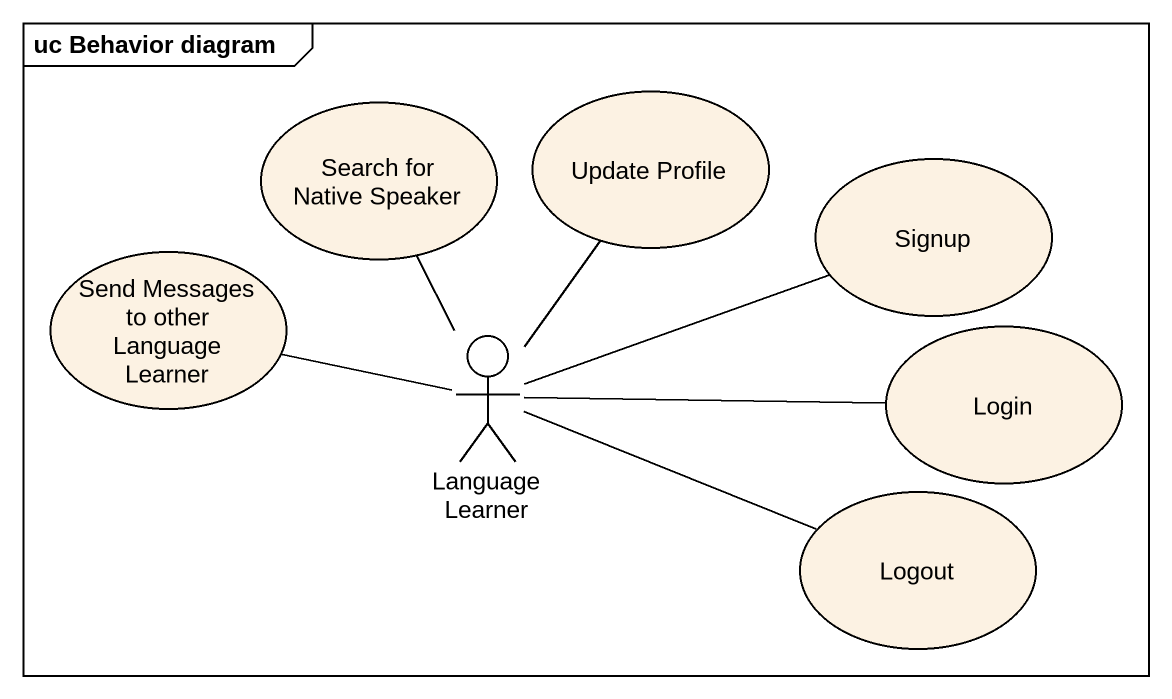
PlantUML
@startuml
mainframe uc Behavior diagram
usecase "Search for Native Speaker" as Search_for_Native_Speaker
usecase "Update Profile" as Update_Profile
usecase Signup
usecase "Send Messages to other Language Learner" as Send_Messages_to_other
actor "Language Learner" as Language_Learner
usecase Login
usecase Logout
Search_for_Native_Speaker -- Language_Learner
Update_Profile -- Language_Learner
Signup -left- Language_Learner
Send_Messages_to_other -right- Language_Learner
Login -left- Language_Learner
Logout -left- Language_Learner
@enduml
